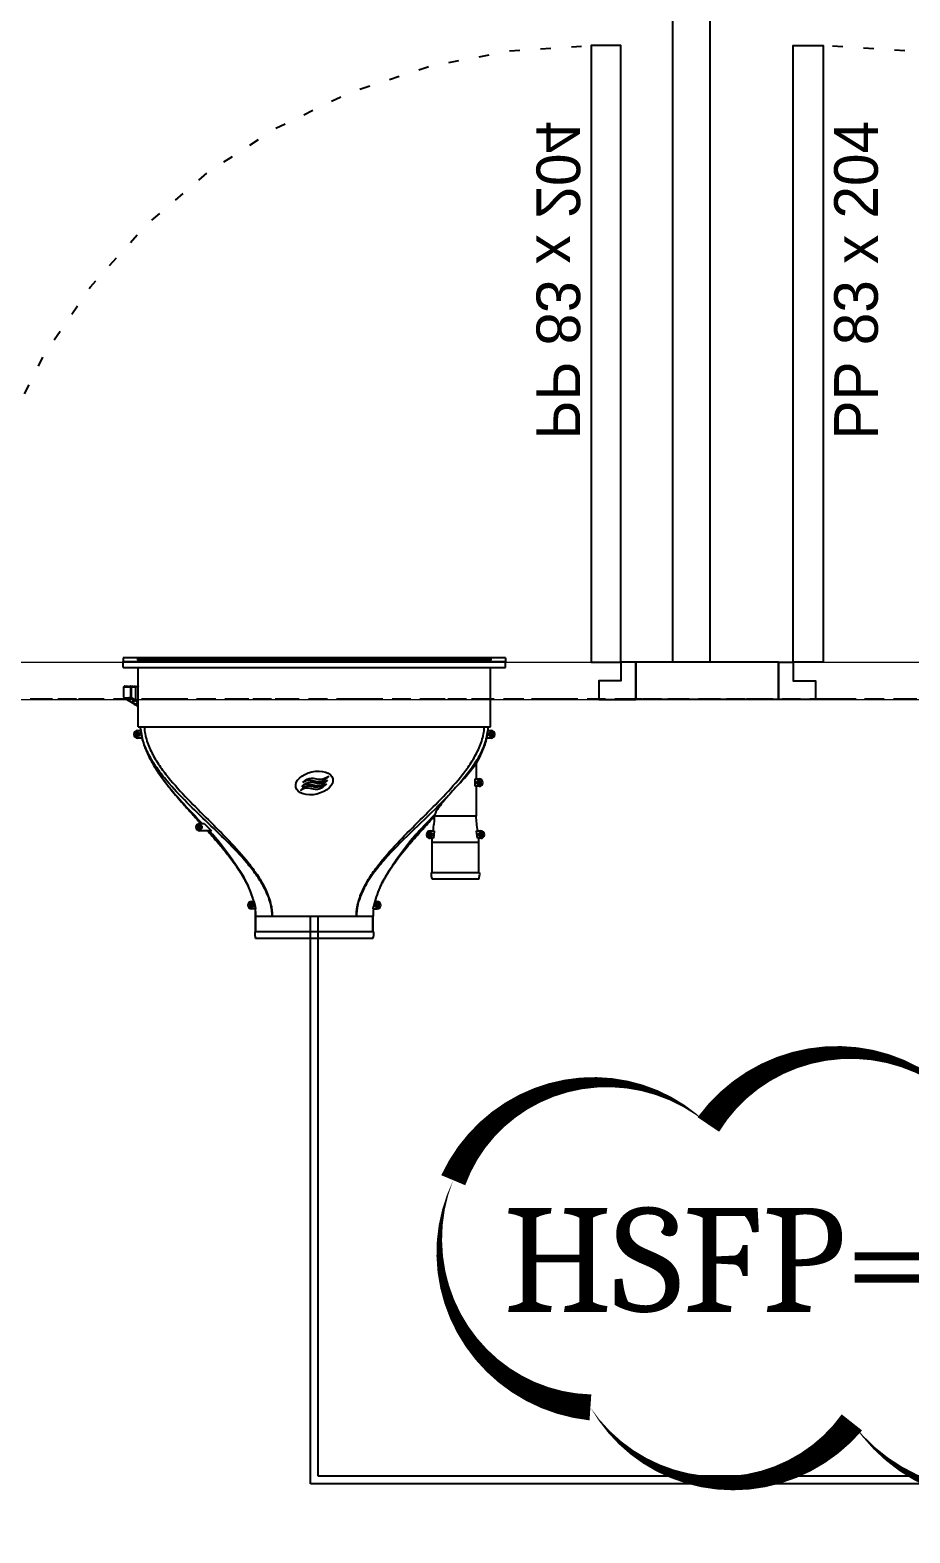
# Model space of a CAD drawing. Header units: centimetres. Extents: x 2648 to 12729, y 1890 to 6224.
# Drawn here: x 5250.4 to 5368.9, y 4404.1 to 4606.4 of the extents above; entities that cross this region are included whole.
import ezdxf

# ---------------------------------------------------------------- set-up
doc = ezdxf.new("R2010")
doc.units = ezdxf.units.CM
for name, pattern in [('Style de ligne -13', [0.147638, 0.098425, -0.049213]), ('Style de ligne -18', [0.164042, 0.054681, -0.109361]), ('Style de ligne -5', [0.20828, 0.069425, -0.138855])]:
    doc.linetypes.add(name, pattern=pattern)
for name, color, linetype in [('B aménagement intérieur', 252, 'Continuous'), ('B Faux plafonds', 9, 'Continuous'), ('B Général', 252, 'Continuous'), ('C ANNOTATIONS-prestations', 252, 'Continuous'), ('D SURFACES-shab', 252, 'Continuous'), ('prlm-MOD', 64, 'Continuous')]:
    doc.layers.add(name, color=color, linetype=linetype)
doc.layers.add('prlm-CHAUFF', color=4, linetype='Continuous', lineweight=25)
doc.layers.add('prlm-ELEC-CFO', color=10, linetype='Continuous', lineweight=25)
doc.styles.add('Eurostile', font='Eurosti.TTF')
doc.styles.add('prlm-mod', font='cambriaz.ttf', dxfattribs={"height": 18})

# ---------------------------------------------------------------- blocks, each defined once
blk = doc.blocks.new('A 80.PP 80')
at = {"layer": 'B Général', "flags": 128}
blk.add_lwpolyline([(-43, 2.5), (-43, 85.5), (-39, 85.5), (-39, 2.5)], close=True, dxfattribs=at)
at = {"layer": 'B Général', "linetype": 'Style de ligne -18', "ltscale": 25.4, "flags": 128}
blk.add_lwpolyline([(46, 2.5), (45.27, 13.33), (43.1, 23.98), (39.53, 34.26), (34.61, 44), (28.44, 53.03), (21.1, 61.19), (12.74, 68.35), (3.5, 74.38), (-6.47, 79.18), (-17, 82.67), (-27.91, 84.79), (-39, 85.5)], dxfattribs=at)
at = {"layer": 'B Général', "linetype": 'Continuous', "flags": 128}
for points in [[(-45, 2.5), (-43, 2.5), (-43, 0), (-40, 0), (-40, -2.5), (-45, -2.5)], [(48, 2.5), (46, 2.5), (46, 0), (43, 0), (43, -2.5), (48, -2.5), (48, -2.5), (48, -2.5), (48, 1.79), (48, 1.79)]]:
    blk.add_lwpolyline(points, close=True, dxfattribs=at)
at = {"layer": 'C ANNOTATIONS-prestations', "insert": (-37.5, 32.5), "char_height": 5.8825, "attachment_point": 1, "rotation": 90, "line_spacing_factor": 0.894142, "style": 'Eurostile'}
blk.add_mtext('PP 83 x 204', dxfattribs=at)
blk = doc.blocks.new('A 80.Groupe-8-1')
at = {"layer": 'B aménagement intérieur', "linetype": 'Continuous'}
for p, q in [((5351.16, 4521.33), (5331.96, 4521.33)), ((5331.96, 4521.33), (5331.96, 4516.33)), ((5336.96, 4521.33), (5331.96, 4521.33)), ((5351.16, 4521.33), (5341.96, 4521.33)), ((5351.16, 4521.33), (5351.16, 4516.33)), ((5351.16, 4516.33), (5331.96, 4516.33)), ((5351.16, 4516.33), (5331.96, 4516.33))]:
    blk.add_line(p, q, dxfattribs=at)
at = {"layer": 'B Général', "linetype": 'Continuous'}
for p, q in [((5336.96, 4521.33), (5336.96, 4883.39)), ((5336.96, 4521.33), (5336.96, 4883.39)), ((5341.96, 4521.33), (5341.96, 4883.39)), ((5341.96, 4521.33), (5341.96, 4883.39))]:
    blk.add_line(p, q, dxfattribs=at)
at = {"layer": 'D SURFACES-shab', "lineweight": 18, "flags": 128}
for points in [[(5029.96, 4883.39), (5029.96, 4521.33), (5202.38, 4521.33), (5202.38, 4585.64), (5207.38, 4585.64), (5207.38, 4521.33), (5336.96, 4521.33), (5336.96, 4883.39)], [(5611.96, 4883.39), (5341.96, 4883.39), (5341.96, 4521.33), (5481.96, 4521.33), (5481.96, 4586.33), (5486.96, 4586.33), (5486.96, 4521.33), (5611.96, 4521.33)], [(5623.89, 4390.38), (5611.96, 4390.26), (5611.96, 4300.26), (5448.02, 4300.26), (5448.02, 4398.4), (5207.46, 4398.4), (5207.46, 4516.33), (6021.89, 4516.33), (6021.89, 4390.38)]]:
    blk.add_lwpolyline(points, close=True, dxfattribs=at)
at = {"layer": 'B aménagement intérieur', "xscale": -1}
blk.add_blockref('A 80.PP 80', (5286.96, 4518.83), dxfattribs=at)
at = {"layer": 'B aménagement intérieur'}
blk.add_blockref('A 80.PP 80', (5396.16, 4518.83), dxfattribs=at)

msp = doc.modelspace()

# ---------------------------------------------------------------- linework, layer by layer
at = {"layer": 'B Faux plafonds', "linetype": 'Style de ligne -5', "ltscale": 25.4, "flags": 128}
msp.add_lwpolyline([(6064.343, 4300.192), (5905.888, 4300.192), (5905.888, 4390.262), (6021.888, 4390.262), (6021.888, 4516.347), (5207.383, 4516.347), (5207.383, 4398.399), (5199.962, 4398.4), (5199.962, 4300.333), (5029.964, 4300.333), (5029.964, 4883.389), (6191.888, 4883.389), (6191.888, 4381.333), (6117.388, 4381.333), (6117.388, 4300.333), (6064.343, 4300.333)], close=True, dxfattribs=at)
at = {"layer": 'B Faux plafonds', "linetype": 'Style de ligne -13', "ltscale": 25.4, "flags": 128}
msp.add_lwpolyline([(5611.965, 4300.262), (5611.965, 4390.262), (6021.888, 4390.262), (6021.888, 4516.347), (5207.383, 4516.347), (5207.383, 4300.262)], close=True, dxfattribs=at)
at = {"layer": 'prlm-CHAUFF', "ltscale": 50}
for p, q in [((5262.921, 4521.939), (5262.921, 4521.449)), ((5314.421, 4521.939), (5262.921, 4521.939)), ((5262.921, 4521.449), (5314.421, 4521.449)), ((5262.921, 4521.371), (5262.921, 4521.449)), ((5262.921, 4520.639), (5262.921, 4521.371)), ((5314.421, 4521.371), (5262.921, 4521.371)), ((5312.421, 4521.938), (5264.921, 4521.938)), ((5264.921, 4521.931), (5264.921, 4521.938)), ((5264.921, 4521.938), (5264.943, 4521.931)), ((5264.921, 4521.931), (5312.421, 4521.931)), ((5312.421, 4521.919), (5264.921, 4521.919)), ((5264.921, 4521.897), (5264.921, 4521.919)), ((5264.921, 4521.919), (5264.988, 4521.897)), ((5264.921, 4521.897), (5312.421, 4521.897)), ((5312.421, 4521.873), (5264.921, 4521.873)), ((5264.921, 4521.836), (5264.921, 4521.873)), ((5264.921, 4521.873), (5265.032, 4521.836)), ((5264.921, 4521.836), (5312.421, 4521.836)), ((5312.421, 4521.8), (5264.921, 4521.8)), ((5264.921, 4521.748), (5264.921, 4521.8)), ((5264.921, 4521.8), (5265.077, 4521.748)), ((5264.921, 4521.748), (5312.421, 4521.748)), ((5312.421, 4521.7), (5264.921, 4521.7)), ((5264.921, 4521.633), (5264.921, 4521.7)), ((5264.921, 4521.7), (5265.121, 4521.633)), ((5264.921, 4521.633), (5312.421, 4521.633)), ((5312.221, 4521.633), (5312.421, 4521.7)), ((5312.266, 4521.748), (5312.421, 4521.8)), ((5312.31, 4521.836), (5312.421, 4521.873)), ((5312.355, 4521.897), (5312.421, 4521.919)), ((5312.399, 4521.931), (5312.421, 4521.938)), ((5312.421, 4521.938), (5312.421, 4521.931)), ((5312.421, 4521.919), (5312.421, 4521.897)), ((5312.421, 4521.873), (5312.421, 4521.836)), ((5312.421, 4521.8), (5312.421, 4521.748)), ((5312.421, 4521.7), (5312.421, 4521.633)), ((5314.421, 4521.939), (5314.421, 4521.449)), ((5314.421, 4521.449), (5314.421, 4521.371)), ((5314.421, 4520.639), (5314.421, 4521.371)), ((5262.921, 4520.639), (5314.421, 4520.639)), ((5264.971, 4512.639), (5264.971, 4520.639)), ((5312.371, 4512.639), (5312.371, 4520.639)), ((5262.963, 4517.989), (5263.006, 4518.037)), ((5263.956, 4517.989), (5262.963, 4517.989)), ((5262.963, 4517.989), (5262.963, 4516.625)), ((5263.006, 4518.037), (5263.008, 4518.039)), ((5263.008, 4518.039), (5264.034, 4518.039)), ((5263.118, 4518.129), (5263.028, 4518.039)), ((5263.162, 4518.129), (5263.072, 4518.039)), ((5263.14, 4518.107), (5263.118, 4518.129)), ((5263.226, 4518.129), (5263.136, 4518.039)), ((5263.194, 4518.097), (5263.162, 4518.129)), ((5263.312, 4518.129), (5263.222, 4518.039)), ((5263.269, 4518.086), (5263.226, 4518.129)), ((5263.364, 4518.076), (5263.312, 4518.129)), ((5263.417, 4518.129), (5263.327, 4518.039)), ((5263.381, 4518.129), (5263.346, 4518.094)), ((5263.399, 4518.111), (5263.381, 4518.129)), ((5263.48, 4518.066), (5263.417, 4518.129)), ((5263.543, 4518.129), (5263.453, 4518.039)), ((5263.615, 4518.056), (5263.543, 4518.129)), ((5263.62, 4518.129), (5263.581, 4518.09)), ((5263.688, 4518.129), (5263.598, 4518.039)), ((5263.654, 4518.095), (5263.62, 4518.129)), ((5263.771, 4518.046), (5263.688, 4518.129)), ((5263.854, 4518.129), (5263.764, 4518.039)), ((5263.944, 4518.039), (5263.854, 4518.129)), ((5263.903, 4518.129), (5263.879, 4518.105)), ((5263.972, 4518.059), (5263.903, 4518.129)), ((5264.042, 4518.129), (5263.952, 4518.039)), ((5263.956, 4517.989), (5264.032, 4518.037)), ((5263.956, 4516.625), (5263.956, 4517.989)), ((5264.034, 4518.039), (5264.032, 4518.037)), ((5264.032, 4518.037), (5264.032, 4516.598)), ((5264.034, 4518.039), (5264.608, 4518.039)), ((5264.132, 4518.039), (5264.042, 4518.129)), ((5264.189, 4518.129), (5264.115, 4518.055)), ((5264.247, 4518.071), (5264.189, 4518.129)), ((5264.305, 4518.129), (5264.215, 4518.039)), ((5264.395, 4518.039), (5264.305, 4518.129)), ((5264.436, 4518.129), (5264.37, 4518.063)), ((5264.49, 4518.075), (5264.436, 4518.129)), ((5264.543, 4518.129), (5264.453, 4518.039)), ((5264.633, 4518.039), (5264.543, 4518.129)), ((5264.971, 4518.039), (5264.608, 4518.039)), ((5264.608, 4518.039), (5264.608, 4516.223)), ((5264.786, 4518.129), (5264.696, 4518.039)), ((5264.876, 4518.039), (5264.786, 4518.129)), ((5264.971, 4518.073), (5264.937, 4518.039)), ((5263.614, 4516.178), (5263.277, 4516.397)), ((5263.391, 4516.385), (5263.653, 4516.215)), ((5263.614, 4516.178), (5263.653, 4516.215)), ((5263.632, 4516.167), (5263.614, 4516.178)), ((5263.632, 4516.167), (5263.662, 4516.204)), ((5264.237, 4515.81), (5263.632, 4516.167)), ((5263.653, 4516.215), (5263.653, 4516.387)), ((5263.653, 4516.215), (5263.662, 4516.204)), ((5263.662, 4516.387), (5263.662, 4516.204)), ((5263.662, 4516.204), (5264.263, 4515.849)), ((5264.032, 4516.598), (5263.956, 4516.625)), ((5264.032, 4516.598), (5264.608, 4516.223)), ((5264.134, 4516.397), (5264.472, 4516.178)), ((5264.263, 4515.849), (5264.237, 4515.81)), ((5264.263, 4515.849), (5264.263, 4516.314)), ((5264.317, 4515.785), (5264.315, 4515.788)), ((5264.317, 4516.279), (5264.317, 4515.784)), ((5264.317, 4515.785), (5264.34, 4515.746)), ((5264.472, 4516.178), (5264.489, 4516.167)), ((5264.489, 4516.167), (5264.971, 4515.832)), ((5264.608, 4516.223), (5264.971, 4515.977)), ((5264.715, 4511.589), (5264.715, 4511.689)), ((5264.715, 4511.689), (5264.821, 4511.689)), ((5264.821, 4511.589), (5264.715, 4511.589)), ((5264.821, 4511.795), (5264.921, 4511.795)), ((5264.821, 4511.689), (5264.821, 4511.795)), ((5264.821, 4511.483), (5264.821, 4511.589)), ((5264.921, 4511.483), (5264.821, 4511.483)), ((5264.871, 4512.139), (5265.314, 4512.139)), ((5265.484, 4511.139), (5264.871, 4511.139)), ((5264.921, 4511.795), (5264.921, 4511.689)), ((5264.921, 4511.689), (5265.028, 4511.689)), ((5264.921, 4511.589), (5264.921, 4511.483)), ((5265.028, 4511.589), (5264.921, 4511.589)), ((5264.971, 4512.639), (5312.371, 4512.639)), ((5265.028, 4511.689), (5265.028, 4511.589)), ((5265.309, 4512.222), (5265.314, 4512.139)), ((5312.471, 4511.139), (5311.858, 4511.139)), ((5312.028, 4512.139), (5312.471, 4512.139)), ((5312.033, 4512.222), (5312.029, 4512.139)), ((5312.315, 4511.589), (5312.315, 4511.689)), ((5312.315, 4511.689), (5312.421, 4511.689)), ((5312.421, 4511.589), (5312.315, 4511.589)), ((5312.421, 4511.795), (5312.521, 4511.795)), ((5312.421, 4511.689), (5312.421, 4511.795)), ((5312.421, 4511.483), (5312.421, 4511.589)), ((5312.521, 4511.483), (5312.421, 4511.483)), ((5312.521, 4511.795), (5312.521, 4511.689)), ((5312.521, 4511.689), (5312.628, 4511.689)), ((5312.521, 4511.589), (5312.521, 4511.483)), ((5312.628, 4511.589), (5312.521, 4511.589)), ((5312.628, 4511.689), (5312.628, 4511.589)), ((5310.471, 4507.761), (5310.471, 4505.639)), ((5310.471, 4507.761), (5310.471, 4505.639)), ((5310.321, 4504.639), (5310.321, 4505.639)), ((5310.321, 4505.639), (5310.871, 4505.639)), ((5310.715, 4505.089), (5310.715, 4505.189)), ((5310.715, 4505.189), (5310.821, 4505.189)), ((5310.821, 4505.089), (5310.715, 4505.089)), ((5310.821, 4505.295), (5310.921, 4505.295)), ((5310.821, 4505.189), (5310.821, 4505.295)), ((5310.821, 4504.983), (5310.821, 4505.089)), ((5310.921, 4504.983), (5310.821, 4504.983)), ((5310.921, 4505.295), (5310.921, 4505.189)), ((5310.921, 4505.189), (5311.028, 4505.189)), ((5310.921, 4505.089), (5310.921, 4504.983)), ((5311.028, 4505.089), (5310.921, 4505.089)), ((5311.028, 4505.189), (5311.028, 4505.089)), ((5310.871, 4504.639), (5310.321, 4504.639)), ((5310.471, 4504.639), (5310.471, 4500.639)), ((5310.471, 4504.639), (5310.471, 4500.639)), ((5273.074, 4499.089), (5273.074, 4499.189)), ((5273.074, 4499.189), (5273.18, 4499.189)), ((5273.18, 4499.089), (5273.074, 4499.089)), ((5273.18, 4499.295), (5273.28, 4499.295)), ((5273.18, 4499.189), (5273.18, 4499.295)), ((5273.18, 4498.983), (5273.18, 4499.089)), ((5273.28, 4498.983), (5273.18, 4498.983)), ((5273.23, 4499.639), (5273.844, 4499.639)), ((5273.28, 4499.295), (5273.28, 4499.189)), ((5273.28, 4499.189), (5273.387, 4499.189)), ((5273.28, 4499.089), (5273.28, 4498.983)), ((5273.387, 4499.089), (5273.28, 4499.089)), ((5273.387, 4499.189), (5273.387, 4499.089)), ((5273.844, 4499.639), (5274.846, 4498.639)), ((5304.871, 4500.796), (5302.802, 4498.639)), ((5302.802, 4498.639), (5304.871, 4500.796)), ((5304.871, 4500.796), (5304.871, 4500.639)), ((5304.871, 4500.796), (5304.871, 4500.639)), ((5310.471, 4500.639), (5304.871, 4500.639)), ((5274.846, 4498.639), (5273.23, 4498.639)), ((5304.115, 4498.089), (5304.115, 4498.189)), ((5304.115, 4498.189), (5304.221, 4498.189)), ((5304.221, 4498.089), (5304.115, 4498.089)), ((5304.221, 4498.295), (5304.321, 4498.295)), ((5304.221, 4498.189), (5304.221, 4498.295)), ((5304.221, 4497.983), (5304.221, 4498.089)), ((5304.321, 4497.983), (5304.221, 4497.983)), ((5304.271, 4498.639), (5304.821, 4498.639)), ((5304.705, 4497.639), (5304.271, 4497.639)), ((5304.321, 4498.295), (5304.321, 4498.189)), ((5304.321, 4498.189), (5304.428, 4498.189)), ((5304.321, 4498.089), (5304.321, 4497.983)), ((5304.428, 4498.089), (5304.321, 4498.089)), ((5304.428, 4498.189), (5304.428, 4498.089)), ((5304.521, 4497.139), (5310.821, 4497.139)), ((5304.521, 4493.039), (5304.521, 4497.139)), ((5304.521, 4493.039), (5304.521, 4497.139)), ((5304.821, 4498.584), (5304.705, 4497.639)), ((5304.821, 4498.639), (5304.821, 4498.584)), ((5310.521, 4498.584), (5310.521, 4498.639)), ((5310.521, 4498.639), (5311.071, 4498.639)), ((5310.638, 4497.639), (5310.521, 4498.584)), ((5311.071, 4497.639), (5310.638, 4497.639)), ((5310.821, 4493.039), (5310.821, 4497.139)), ((5310.821, 4493.039), (5310.821, 4497.139)), ((5310.915, 4498.089), (5310.915, 4498.189)), ((5310.915, 4498.189), (5311.021, 4498.189)), ((5311.021, 4498.089), (5310.915, 4498.089)), ((5311.021, 4498.295), (5311.121, 4498.295)), ((5311.021, 4498.189), (5311.021, 4498.295)), ((5311.021, 4497.983), (5311.021, 4498.089)), ((5311.121, 4497.983), (5311.021, 4497.983)), ((5311.121, 4498.295), (5311.121, 4498.189)), ((5311.121, 4498.189), (5311.228, 4498.189)), ((5311.228, 4498.089), (5311.121, 4498.089)), ((5311.121, 4498.089), (5311.121, 4497.983)), ((5311.228, 4498.189), (5311.228, 4498.089)), ((5304.421, 4493.039), (5310.921, 4493.039)), ((5279.266, 4492.16), (5279.29, 4492.16)), ((5279.553, 4491.62), (5279.584, 4491.62)), ((5298.077, 4492.16), (5298.077, 4492.16)), ((5310.821, 4492.139), (5304.521, 4492.139)), ((5280.163, 4488.795), (5280.263, 4488.795)), ((5280.163, 4488.689), (5280.163, 4488.795)), ((5280.213, 4489.139), (5280.513, 4489.139)), ((5280.263, 4488.795), (5280.263, 4488.689)), ((5280.513, 4489.139), (5280.717, 4488.459)), ((5296.829, 4489.139), (5296.625, 4488.459)), ((5297.129, 4489.139), (5296.829, 4489.139)), ((5297.079, 4488.795), (5297.179, 4488.795)), ((5297.079, 4488.689), (5297.079, 4488.795)), ((5297.179, 4488.795), (5297.179, 4488.689)), ((5280.057, 4488.689), (5280.163, 4488.689)), ((5280.057, 4488.589), (5280.057, 4488.689)), ((5280.163, 4488.589), (5280.057, 4488.589)), ((5280.163, 4488.483), (5280.163, 4488.589)), ((5280.263, 4488.483), (5280.163, 4488.483)), ((5280.767, 4488.139), (5280.213, 4488.139)), ((5280.263, 4488.689), (5280.369, 4488.689)), ((5280.369, 4488.589), (5280.263, 4488.589)), ((5280.263, 4488.589), (5280.263, 4488.483)), ((5280.369, 4488.689), (5280.369, 4488.589)), ((5280.717, 4488.459), (5280.767, 4488.139)), ((5280.771, 4487.139), (5283, 4487.139)), ((5280.771, 4485.039), (5280.771, 4487.139)), ((5280.771, 4487.139), (5280.771, 4485.039)), ((5283, 4487.139), (5294.342, 4487.139)), ((5288.171, 4410.771), (5288.171, 4487.139)), ((5289.171, 4411.771), (5289.171, 4487.139)), ((5294.342, 4487.139), (5296.571, 4487.139)), ((5296.571, 4485.039), (5296.571, 4487.139)), ((5296.571, 4487.139), (5296.571, 4485.039)), ((5296.576, 4488.139), (5296.625, 4488.459)), ((5296.576, 4488.139), (5297.129, 4488.139)), ((5296.973, 4488.689), (5297.079, 4488.689)), ((5296.973, 4488.589), (5296.973, 4488.689)), ((5297.079, 4488.589), (5296.973, 4488.589)), ((5297.079, 4488.483), (5297.079, 4488.589)), ((5297.179, 4488.483), (5297.079, 4488.483)), ((5297.179, 4488.689), (5297.286, 4488.689)), ((5297.286, 4488.589), (5297.179, 4488.589)), ((5297.179, 4488.589), (5297.179, 4488.483)), ((5297.286, 4488.689), (5297.286, 4488.589)), ((5296.671, 4485.039), (5280.671, 4485.039)), ((5296.571, 4484.139), (5280.771, 4484.139)), ((5485.326, 4410.771), (5288.171, 4410.771)), ((5485.326, 4411.771), (5289.171, 4411.771))]:
    msp.add_line(p, q, dxfattribs=at)
for centre, radius in [((5264.871, 4511.639), 0.3), ((5264.871, 4511.639), 0.25), ((5312.471, 4511.639), 0.3), ((5312.471, 4511.639), 0.25), ((5310.871, 4505.139), 0.3), ((5310.871, 4505.139), 0.25), ((5273.23, 4499.139), 0.3), ((5273.23, 4499.139), 0.25), ((5304.271, 4498.139), 0.3), ((5304.271, 4498.139), 0.25), ((5311.071, 4498.139), 0.3), ((5311.071, 4498.139), 0.25), ((5280.213, 4488.639), 0.3), ((5280.213, 4488.639), 0.25), ((5297.129, 4488.639), 0.3), ((5297.129, 4488.639), 0.25)]:
    msp.add_circle(centre, radius, dxfattribs=at)
for centre, radius, start, end in [((5270.385, 4526.676), 12.5, 233.74938, 235.06371), ((5262.787, 4515.72), 0.836, 54.1326, 59.24253), ((5263.917, 4515.185), 0.703, 53.033, 62.93247), ((5263.949, 4515.529), 0.448, 34.67133, 45.49816), ((5270.385, 4526.676), 12.5, 241.31767, 241.5903), ((5271.03, 4527.871), 13.847, 241.91822, 244.05151), ((5270.909, 4527.522), 13.432, 242.11504, 243.76315), ((5264.871, 4511.639), 0.5, 90, 270), ((5300.084, 4513.999), 12.115, 343.72632, 346.38523), ((5312.471, 4511.639), 0.5, 270, 90), ((5291.154, 4521.413), 23.654, 316.40993, 324.75012), ((5333.414, 4480.592), 35.103, 135.71113, 139.52651), ((5310.871, 4505.139), 0.5, 270, 90), ((5273.23, 4499.139), 0.5, 90, 270), ((5266.16, 4490.537), 11.657, 39.57553, 44.02992), ((5265.909, 4490.312), 11.994, 39.6381, 43.96738), ((5245.537, 4472.576), 39.002, 32.5506, 40.61129), ((5245.537, 4472.577), 39.001, 30.13992, 40.61135), ((5331.806, 4472.576), 39.002, 139.38871, 149.85996), ((5331.805, 4472.577), 39.001, 139.38866, 149.86009), ((5311.183, 4490.537), 11.657, 135.97007, 140.42447), ((5311.434, 4490.312), 11.994, 136.03261, 140.36189), ((5304.271, 4498.139), 0.5, 90, 270), ((5311.071, 4498.139), 0.5, 270, 90), ((5267.566, 4485.658), 13.428, 12.99541, 36.08235), ((5306.407, 4492.804), 2, 173.25588, 199.4245), ((5306.407, 4492.804), 2, 173.25588, 199.4245), ((5308.935, 4492.804), 2, 340.5755, 6.74412), ((5308.935, 4492.804), 2, 340.5755, 6.74412), ((5261.753, 4482.472), 20.014, 27.2018, 28.95181), ((5269.516, 4486.314), 11.354, 14.41062, 27.86258), ((5308.186, 4486.169), 11.739, 152.3321, 165.44097), ((5307.827, 4486.314), 11.354, 152.13741, 165.69294), ((5315.589, 4482.472), 20.014, 151.04826, 152.79827), ((5315.589, 4482.472), 20.014, 151.04819, 152.79819), ((5280.213, 4488.639), 0.5, 90, 270), ((5297.129, 4488.639), 0.5, 270, 90), ((5272.949, 4487.129), 7.822, 0.07356, 7.42371), ((5273.003, 4487.131), 7.768, 0.05773, 7.45436), ((5273.56, 4487.149), 7.248, 359.9215, 7.83817), ((5304.394, 4487.129), 7.822, 172.57629, 179.92645), ((5304.339, 4487.131), 7.768, 172.54564, 179.94227), ((5303.74, 4487.153), 7.169, 173.90527, 180.11567), ((5303.74, 4487.153), 7.169, 172.09231, 173.54484), ((5282.657, 4484.804), 2, 173.25588, 199.4245), ((5282.657, 4484.804), 2, 173.25587, 199.42451), ((5294.685, 4484.804), 2, 340.5755, 6.74412), ((5294.685, 4484.804), 2, 340.57549, 6.74413)]:
    msp.add_arc(centre, radius, start, end, dxfattribs=at)
msp.add_ellipse((5288.671, 4505.091), major_axis=(-2.491, -0.574), ratio=0.6007751, dxfattribs=at)
for points, knots in [([(5262.963, 4516.625), (5262.983, 4516.597), (5263.019, 4516.575), (5263.123, 4516.546), (5263.191, 4516.539), (5263.317, 4516.539), (5263.363, 4516.541), (5263.463, 4516.548), (5263.516, 4516.553), (5263.686, 4516.575), (5263.814, 4516.597), (5263.956, 4516.625)], [0, 0, 0, 0, 0.25, 0.25, 0.5, 0.5, 0.625, 0.625, 0.75, 0.75, 1, 1, 1, 1]), ([(5263.225, 4516.43), (5263.228, 4516.428), (5263.235, 4516.423), (5263.246, 4516.417), (5263.258, 4516.412), (5263.27, 4516.406), (5263.284, 4516.401), (5263.299, 4516.397), (5263.314, 4516.393), (5263.331, 4516.39), (5263.348, 4516.386), (5263.366, 4516.384), (5263.386, 4516.381), (5263.406, 4516.38), (5263.426, 4516.378), (5263.448, 4516.377), (5263.471, 4516.376), (5263.501, 4516.376), (5263.541, 4516.377), (5263.59, 4516.379), (5263.643, 4516.383), (5263.698, 4516.388), (5263.757, 4516.395), (5263.819, 4516.403), (5263.883, 4516.413), (5263.951, 4516.424), (5263.999, 4516.433), (5264.023, 4516.437)], [0.03047123, 0.03047123, 0.03047123, 0.03047123, 0.05994566, 0.08976821, 0.11950158, 0.14915412, 0.17873427, 0.20825051, 0.23771143, 0.26712563, 0.2965018, 0.32584868, 0.35517504, 0.38448971, 0.41380153, 0.4431194, 0.47245222, 0.50180892, 0.55686694, 0.61186302, 0.66685622, 0.72190523, 0.77706824, 0.83240282, 0.88796581, 0.94381319, 1, 1, 1, 1]), ([(5264.023, 4516.437), (5264.024, 4516.437), (5264.027, 4516.438), (5264.033, 4516.438), (5264.038, 4516.438), (5264.045, 4516.437), (5264.052, 4516.435), (5264.059, 4516.433), (5264.067, 4516.431), (5264.079, 4516.427), (5264.096, 4516.42), (5264.116, 4516.409), (5264.128, 4516.401), (5264.134, 4516.397)], [0, 0, 0, 0, 0.0617893, 0.1223736, 0.1824406, 0.2426966, 0.303842, 0.3665485, 0.4314399, 0.4990804, 0.6683458, 0.8326458, 1, 1, 1, 1]), ([(5264.317, 4515.784), (5264.319, 4515.782), (5264.324, 4515.777), (5264.331, 4515.769), (5264.34, 4515.763), (5264.349, 4515.756), (5264.359, 4515.75), (5264.37, 4515.745), (5264.382, 4515.74), (5264.395, 4515.736), (5264.408, 4515.732), (5264.423, 4515.728), (5264.438, 4515.725), (5264.453, 4515.723), (5264.47, 4515.72), (5264.487, 4515.719), (5264.505, 4515.718), (5264.524, 4515.717), (5264.55, 4515.716), (5264.583, 4515.717), (5264.625, 4515.72), (5264.67, 4515.724), (5264.718, 4515.73), (5264.77, 4515.737), (5264.824, 4515.746), (5264.881, 4515.757), (5264.93, 4515.768), (5264.959, 4515.774), (5264.968, 4515.776)], [0, 0, 0, 0, 0.03007729, 0.06005389, 0.0899314, 0.11971144, 0.14939564, 0.17898565, 0.20848313, 0.23788978, 0.26720728, 0.29643736, 0.32558172, 0.35464213, 0.38362033, 0.4125181, 0.44133724, 0.47007953, 0.4987468, 0.55325793, 0.60803682, 0.66309582, 0.71844711, 0.77410266, 0.83007424, 0.88637344, 0.94301163, 0.96771742, 0.96771742, 0.96771742, 0.96771742]), ([(5264.967, 4515.732), (5264.964, 4515.732), (5264.951, 4515.729), (5264.927, 4515.724), (5264.896, 4515.717), (5264.866, 4515.711), (5264.836, 4515.706), (5264.808, 4515.701), (5264.78, 4515.697), (5264.753, 4515.693), (5264.727, 4515.689), (5264.701, 4515.686), (5264.677, 4515.684), (5264.653, 4515.681), (5264.63, 4515.68), (5264.608, 4515.679), (5264.586, 4515.678), (5264.559, 4515.678), (5264.529, 4515.678), (5264.495, 4515.681), (5264.464, 4515.685), (5264.436, 4515.691), (5264.411, 4515.699), (5264.389, 4515.708), (5264.369, 4515.719), (5264.353, 4515.731), (5264.344, 4515.741), (5264.34, 4515.746)], [0.053874, 0.053874, 0.053874, 0.053874, 0.06071041, 0.09076432, 0.12064021, 0.1503557, 0.17992874, 0.20937763, 0.238721, 0.26797777, 0.29716716, 0.32630864, 0.35542192, 0.38452691, 0.4136437, 0.44279256, 0.47199386, 0.50126807, 0.55623267, 0.61100343, 0.66571537, 0.72050165, 0.7754929, 0.83081662, 0.88659665, 0.94295271, 1, 1, 1, 1]), ([(5264.434, 4515.683), (5264.437, 4515.682), (5264.444, 4515.678), (5264.455, 4515.673), (5264.468, 4515.669), (5264.481, 4515.665), (5264.495, 4515.661), (5264.51, 4515.658), (5264.525, 4515.656), (5264.541, 4515.653), (5264.558, 4515.652), (5264.576, 4515.651), (5264.595, 4515.65), (5264.62, 4515.65), (5264.653, 4515.65), (5264.694, 4515.653), (5264.738, 4515.657), (5264.785, 4515.662), (5264.834, 4515.67), (5264.887, 4515.679), (5264.932, 4515.687), (5264.96, 4515.693), (5264.969, 4515.695)], [0.10594021, 0.10594021, 0.10594021, 0.10594021, 0.13595044, 0.16948681, 0.20288603, 0.23617044, 0.26936273, 0.30248592, 0.33556328, 0.36861838, 0.40167498, 0.43475703, 0.46788866, 0.5010941, 0.56297805, 0.62469258, 0.68639421, 0.74823739, 0.81037369, 0.87295114, 0.93611354, 0.96545219, 0.96545219, 0.96545219, 0.96545219]), ([(5283, 4487.139), (5282.999, 4487.311), (5282.993, 4487.482), (5282.966, 4487.825), (5282.946, 4487.995), (5282.866, 4488.504), (5282.788, 4488.838), (5282.591, 4489.496), (5282.473, 4489.817), (5282.205, 4490.447), (5282.055, 4490.756), (5281.573, 4491.654), (5281.211, 4492.217), (5280.437, 4493.301), (5280.026, 4493.822), (5278.743, 4495.342), (5277.826, 4496.302), (5275.948, 4498.183), (5274.985, 4499.103), (5273.064, 4500.947), (5272.104, 4501.872), (5270.239, 4503.77), (5269.334, 4504.742), (5268.081, 4506.283), (5267.68, 4506.812), (5267.12, 4507.637), (5266.94, 4507.917), (5266.597, 4508.492), (5266.434, 4508.788), (5265.982, 4509.688), (5265.732, 4510.304), (5265.465, 4511.265), (5265.395, 4511.591), (5265.312, 4512.159), (5265.289, 4512.399), (5265.278, 4512.639)], [0, 0, 0, 0, 0.015625, 0.015625, 0.03125, 0.03125, 0.0625, 0.0625, 0.09375, 0.09375, 0.125, 0.125, 0.1875, 0.1875, 0.25, 0.25, 0.375, 0.375, 0.5, 0.5, 0.625, 0.625, 0.75, 0.75, 0.8125, 0.8125, 0.84375, 0.84375, 0.875, 0.875, 0.9375, 0.9375, 0.96875, 0.96875, 0.99080463, 0.99080463, 0.99080463, 0.99080463]), ([(5265.481, 4511.139), (5265.547, 4510.851), (5265.627, 4510.566), (5265.812, 4510), (5265.917, 4509.719), (5266.26, 4508.895), (5266.526, 4508.367), (5267.11, 4507.34), (5267.428, 4506.842), (5268.101, 4505.866), (5268.458, 4505.389), (5269.559, 4503.99), (5270.339, 4503.098), (5271.937, 4501.349), (5272.757, 4500.493), (5273.579, 4499.639)], [0, 0, 0, 0, 0.0625, 0.0625, 0.125, 0.125, 0.25, 0.25, 0.375, 0.375, 0.5, 0.5, 0.75, 0.75, 1, 1, 1, 1]), ([(5265.778, 4512.639), (5265.789, 4512.402), (5265.813, 4512.166), (5265.899, 4511.605), (5265.972, 4511.282), (5266.245, 4510.334), (5266.499, 4509.725), (5266.955, 4508.836), (5267.119, 4508.545), (5267.461, 4507.979), (5267.64, 4507.702), (5268.197, 4506.887), (5268.594, 4506.364), (5269.833, 4504.834), (5270.723, 4503.866), (5272.55, 4501.966), (5273.486, 4501.038), (5275.355, 4499.178), (5276.288, 4498.248), (5278.1, 4496.342), (5278.98, 4495.368), (5280.204, 4493.828), (5280.595, 4493.301), (5281.328, 4492.205), (5281.669, 4491.637), (5282.121, 4490.735), (5282.262, 4490.425), (5282.512, 4489.796), (5282.622, 4489.475), (5282.805, 4488.821), (5282.876, 4488.489), (5282.95, 4487.985), (5282.969, 4487.816), (5282.994, 4487.477), (5282.999, 4487.307), (5283, 4487.139)], [0.00928076, 0.00928076, 0.00928076, 0.00928076, 0.03125, 0.03125, 0.0625, 0.0625, 0.125, 0.125, 0.15625, 0.15625, 0.1875, 0.1875, 0.25, 0.25, 0.375, 0.375, 0.5, 0.5, 0.625, 0.625, 0.75, 0.75, 0.8125, 0.8125, 0.875, 0.875, 0.90625, 0.90625, 0.9375, 0.9375, 0.96875, 0.96875, 0.984375, 0.984375, 1, 1, 1, 1]), ([(5294.342, 4487.139), (5294.343, 4487.309), (5294.349, 4487.479), (5294.374, 4487.818), (5294.393, 4487.987), (5294.466, 4488.491), (5294.538, 4488.823), (5294.721, 4489.477), (5294.831, 4489.797), (5295.081, 4490.426), (5295.221, 4490.737), (5295.674, 4491.638), (5296.015, 4492.206), (5296.748, 4493.301), (5297.139, 4493.828), (5298.363, 4495.369), (5299.243, 4496.343), (5301.055, 4498.248), (5301.988, 4499.179), (5303.856, 4501.038), (5304.793, 4501.966), (5306.62, 4503.866), (5307.51, 4504.835), (5308.749, 4506.364), (5309.145, 4506.887), (5309.702, 4507.702), (5309.881, 4507.979), (5310.224, 4508.545), (5310.387, 4508.836), (5310.843, 4509.725), (5311.098, 4510.334), (5311.371, 4511.282), (5311.443, 4511.605), (5311.529, 4512.166), (5311.553, 4512.402), (5311.564, 4512.639)], [0, 0, 0, 0, 0.015625, 0.015625, 0.03125, 0.03125, 0.0625, 0.0625, 0.09375, 0.09375, 0.125, 0.125, 0.1875, 0.1875, 0.25, 0.25, 0.375, 0.375, 0.5, 0.5, 0.625, 0.625, 0.75, 0.75, 0.8125, 0.8125, 0.84375, 0.84375, 0.875, 0.875, 0.9375, 0.9375, 0.96875, 0.96875, 0.99071887, 0.99071887, 0.99071887, 0.99071887]), ([(5312.064, 4512.639), (5312.052, 4512.362), (5312.023, 4512.086), (5311.92, 4511.447), (5311.835, 4511.088), (5311.513, 4510.031), (5311.212, 4509.354), (5310.497, 4508.041), (5310.093, 4507.423), (5309.227, 4506.233), (5308.766, 4505.661), (5308.287, 4505.104)], [0.03316313, 0.03316313, 0.03316313, 0.03316313, 0.125, 0.125, 0.25, 0.25, 0.5, 0.5, 0.75, 0.75, 1, 1, 1, 1]), ([(5311.861, 4511.139), (5311.793, 4510.842), (5311.711, 4510.548), (5311.567, 4510.112), (5311.515, 4509.966), (5311.407, 4509.678), (5311.35, 4509.536), (5311.171, 4509.112), (5311.042, 4508.836), (5310.768, 4508.292), (5310.623, 4508.024), (5310.471, 4507.761)], [0, 0, 0, 0, 0.25, 0.25, 0.375, 0.375, 0.5, 0.5, 0.75, 0.75, 1, 1, 1, 1]), ([(5310.471, 4507.761), (5310.632, 4508.04), (5310.785, 4508.324), (5311.073, 4508.899), (5311.207, 4509.191), (5311.452, 4509.786), (5311.563, 4510.09), (5311.682, 4510.469), (5311.703, 4510.539), (5311.724, 4510.609)], [0, 0, 0, 0, 0.25, 0.25, 0.5, 0.5, 0.75, 0.75, 0.80624293, 0.80624293, 0.80624293, 0.80624293]), ([(5267.271, 4507.093), (5267.373, 4506.93), (5267.693, 4506.436), (5268.265, 4505.622), (5269.005, 4504.653), (5269.795, 4503.682), (5270.717, 4502.601), (5271.769, 4501.417), (5272.696, 4500.397), (5273.235, 4499.804), (5273.384, 4499.639)], [0.16942225, 0.16942225, 0.16942225, 0.16942225, 0.19060013, 0.2339285, 0.2787061, 0.32470189, 0.37164236, 0.43517089, 0.4991397, 0.52356497, 0.52356497, 0.52356497, 0.52356497]), ([(5290.296, 4504.967), (5289.574, 4504.249), (5289.198, 4504.153), (5288.809, 4504.195), (5288.197, 4504.26), (5287.551, 4504.663), (5286.816, 4504.086)], [0, 0, 0, 0, 0.3890747, 0.3890747, 0.3890747, 1, 1, 1, 1]), ([(5290.608, 4506.011), (5289.885, 4505.293), (5289.509, 4505.198), (5289.12, 4505.239), (5288.508, 4505.304), (5287.862, 4505.707), (5287.127, 4505.131)], [0, 0, 0, 0, 0.3890747, 0.3890747, 0.3890747, 1, 1, 1, 1]), ([(5306.711, 4503.377), (5305.517, 4502.131), (5304.265, 4500.934), (5301.77, 4498.539), (5300.521, 4497.342), (5298.739, 4495.468), (5298.161, 4494.831), (5297.06, 4493.506), (5296.536, 4492.821), (5295.827, 4491.727), (5295.603, 4491.351), (5295.192, 4490.569), (5295.005, 4490.162), (5294.692, 4489.331), (5294.565, 4488.902), (5294.433, 4488.247), (5294.399, 4488.026), (5294.365, 4487.694), (5294.357, 4487.582), (5294.345, 4487.36), (5294.343, 4487.249), (5294.342, 4487.139)], [0, 0, 0, 0, 0.25, 0.25, 0.5, 0.5, 0.625, 0.625, 0.75, 0.75, 0.8125, 0.8125, 0.875, 0.875, 0.9375, 0.9375, 0.96875, 0.96875, 0.984375, 0.984375, 1, 1, 1, 1]), ([(5306.711, 4503.377), (5306.48, 4503.114), (5306.255, 4502.849), (5305.842, 4502.338), (5305.651, 4502.089), (5305.308, 4501.611), (5305.161, 4501.389), (5304.996, 4501.105), (5304.951, 4501.021), (5304.889, 4500.882), (5304.871, 4500.828), (5304.871, 4500.796)], [0, 0, 0, 0, 0.25, 0.25, 0.5, 0.5, 0.75, 0.75, 0.875, 0.875, 1, 1, 1, 1]), ([(5297.573, 4491.18), (5297.732, 4491.517), (5298.102, 4492.228), (5298.748, 4493.285), (5299.501, 4494.371), (5300.326, 4495.455), (5301.209, 4496.535), (5302.322, 4497.826), (5303.534, 4499.178), (5304.479, 4500.206), (5304.873, 4500.643)], [0.15680816, 0.15680816, 0.15680816, 0.15680816, 0.23054182, 0.31498735, 0.4025619, 0.49293853, 0.58568769, 0.68035512, 0.83177458, 0.95095777, 0.95095777, 0.95095777, 0.95095777]), ([(5274.288, 4498.64), (5274.61, 4498.281), (5275.306, 4497.498), (5276.345, 4496.285), (5277.294, 4495.102), (5278.091, 4494.021), (5278.743, 4493.05), (5279.3, 4492.115), (5279.621, 4491.493), (5279.758, 4491.203)], [0.57305924, 0.57305924, 0.57305924, 0.57305924, 0.626259, 0.6884084, 0.74897183, 0.79308272, 0.83589876, 0.87731985, 0.91237468, 0.91237468, 0.91237468, 0.91237468])]:
    msp.add_open_spline(points, degree=3, knots=knots, dxfattribs=at)
for points in [[(5265.314, 4512.139), (5265.35, 4511.802), (5265.408, 4511.469), (5265.484, 4511.139)], [(5311.858, 4511.139), (5311.935, 4511.469), (5311.992, 4511.802), (5312.028, 4512.139)], [(5286.816, 4504.086), (5287.641, 4505.023), (5288.29, 4504.617), (5288.905, 4504.551)], [(5286.972, 4504.597), (5287.796, 4505.534), (5288.446, 4505.128), (5289.061, 4505.062)], [(5288.965, 4504.706), (5288.353, 4504.771), (5287.706, 4505.174), (5286.972, 4504.597)], [(5287.127, 4505.131), (5287.952, 4506.068), (5288.601, 4505.661), (5289.216, 4505.596)], [(5288.905, 4504.551), (5289.298, 4504.509), (5289.677, 4504.607), (5290.296, 4504.967)], [(5290.452, 4505.478), (5289.729, 4504.76), (5289.354, 4504.664), (5288.965, 4504.706)], [(5289.061, 4505.062), (5289.454, 4505.021), (5289.832, 4505.118), (5290.452, 4505.478)], [(5289.216, 4505.596), (5289.609, 4505.554), (5289.988, 4505.651), (5290.608, 4506.011)], [(5304.659, 4498.639), (5304.757, 4499.305), (5304.871, 4499.972), (5304.871, 4500.639)], [(5304.659, 4498.639), (5304.757, 4499.305), (5304.871, 4499.972), (5304.871, 4500.639)], [(5310.683, 4498.639), (5310.585, 4499.305), (5310.471, 4499.972), (5310.471, 4500.639)], [(5310.683, 4498.639), (5310.585, 4499.305), (5310.471, 4499.972), (5310.471, 4500.639)], [(5304.521, 4497.139), (5304.521, 4497.306), (5304.528, 4497.472), (5304.541, 4497.639)], [(5304.521, 4497.139), (5304.521, 4497.306), (5304.528, 4497.472), (5304.541, 4497.639)], [(5310.821, 4497.139), (5310.821, 4497.306), (5310.814, 4497.472), (5310.802, 4497.639)], [(5310.821, 4497.139), (5310.821, 4497.306), (5310.814, 4497.472), (5310.802, 4497.639)]]:
    msp.add_open_spline(points, degree=3, dxfattribs=at)
at = {"layer": 'prlm-ELEC-CFO', "lineweight": 13}
msp.add_spline([(5174.286, 4725.436), (5233.797, 4667.644), (5227.111, 4528.139)], degree=3, dxfattribs=at)
at = {"layer": 'prlm-MOD'}
msp.add_lwpolyline([(5377.79, 4459.697, 0, 3.5, 0.5205671), (5341.716, 4459.12, 0, 3.5, 0.5205671), (5341.716, 4459.12, 0, 3.5, 0.5205671), (5307.374, 4451.619, 0, 3.5, 0.5205671), (5307.374, 4451.619, 0, 3.5, 0.5205671), (5325.843, 4421.04, 0, 3.5, 0.5205671), (5325.843, 4421.04, 0, 3.5, 0.5205671), (5361.051, 4419.02, 0, 3.5, 0.5205671), (5361.051, 4419.02, 0, 3.5, 0.5205671), (5400.011, 4419.309, 0, 3.5, 0.5205671), (5400.011, 4419.309, 0, 3.5, 0.5205671), (5419.058, 4448.734, 0, 3.5, 0.5205671), (5419.058, 4448.734, 0, 3.5, 0.5205671)], format="xyseb", close=True, dxfattribs=at)

# ---------------------------------------------------------------- block references
at = {"layer": 'B aménagement intérieur'}
msp.add_blockref('A 80.Groupe-8-1', (0, 0), dxfattribs=at)

# ---------------------------------------------------------------- texts
at = {"layer": 'prlm-MOD', "insert": (5314.141, 4447.895), "char_height": 14, "width": 1.3263, "attachment_point": 1, "style": 'prlm-mod'}
msp.add_mtext('HSFP=220', dxfattribs=at)

doc.saveas('drawing.dxf')
